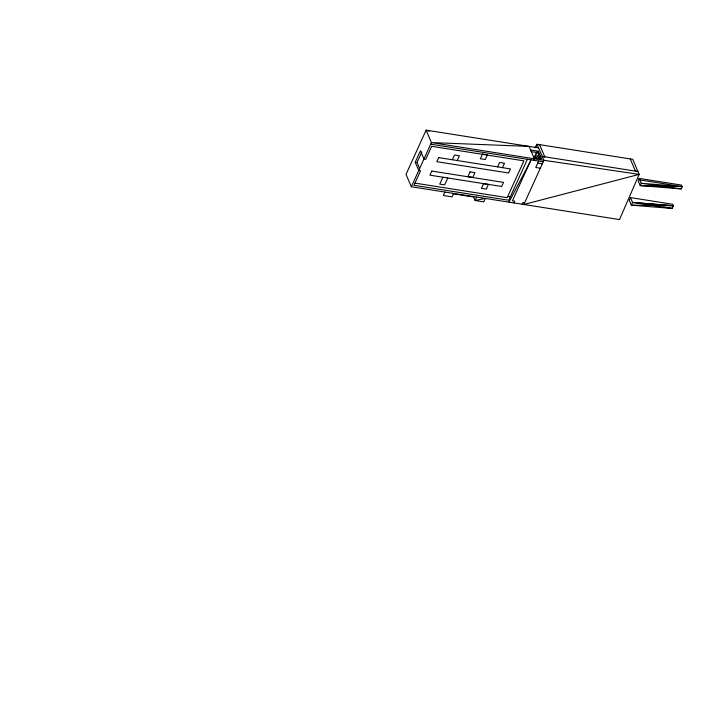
<?xml version="1.0" encoding="UTF-8"?>
<svg xmlns="http://www.w3.org/2000/svg" width="718" height="718" viewBox="0 0 718 718"><rect width="100%" height="100%" fill="white"/><g stroke="black" fill="none" stroke-linecap="round" stroke-linejoin="round"><path stroke-width="1.08" d="M527.398 159.252L508.766 200.232L413.945 185.289L420.551 170.758L418.729 170.471L415.228 162.259L420.452 150.753L423.961 158.965L425.774 159.252L431.653 146.319L523.916 160.859L507.195 197.647L414.932 183.108M419.671 168.703L417.041 162.546L421.843 152.001M534.982 147.971L537.073 144.246L632.746 159.324L639.164 174.375L619.508 219.573L411.324 186.761L431.41 142.577L426.115 130.164L538.626 147.899M442.88 177.202L439.739 184.122L444.613 184.885L447.754 177.974M452.403 159.71L454.539 155.007L459.412 155.77L457.276 160.473M444.927 192.056L443.356 195.502L452.098 196.885L453.668 193.438M476.653 197.055L475.083 200.51L483.726 201.866L485.296 198.419L475.083 200.51L473.593 197.01L452.798 193.734M497.601 166.89L499.62 162.456L504.494 163.228L502.483 167.662M536.22 146.122L537.073 144.246L543.921 160.302L523.835 204.495L639.164 174.375L543.921 160.302L431.41 142.577L529.112 146.4L534.407 158.804L533.752 160.258M531.033 159.827L512.41 200.807L514.68 201.166L513.873 202.925M533.878 158.337L536.606 152.342M536.445 158.687L535.332 155.869L537.297 151.525M540.403 158.929L537.719 152.647L538.383 151.202L530.647 149.981M538.922 159.082L537.809 156.264L538.994 153.661M539.828 157.583L540.483 156.129M538.671 161.056L535.754 167.491L540.331 168.209M522.165 204.235L522.964 202.467L524.643 202.736M630.485 197.603L629.246 200.322L631.31 205.168L672.156 208.453L673.385 205.743L672.766 204.271L630.485 197.603L632.549 202.449L631.31 205.168L673.484 205.752L632.549 202.449L672.156 208.453L668.898 207.942M639.182 178.405L638.122 180.73L640.205 185.603L681.131 188.915L682.1 186.572L681.463 185.073L639.182 178.405L641.264 183.278L640.205 185.603L682.1 186.572L681.041 188.897L641.264 183.278L682.1 186.572L639.819 179.913M508.936 202.144L530.099 161.9M430.674 144.192L543.266 161.756M632.549 202.449L673.385 205.743M542.278 156.452L544.738 156.802M531.087 151.606L537.719 152.647M542.261 156.416L637.952 171.53L635.439 171.099L630.251 158.938M535.332 155.869L537.809 156.264M533.887 157.583L541.623 158.795L538.383 151.202M537.746 163.103L542.323 163.83M415.228 162.259L417.041 162.546M663.486 207.089L665.649 207.43M507.761 196.418L510.318 196.822M429.283 131.206L426.115 130.164L406.029 174.357L411.324 186.761M539.55 144.641L544.783 156.892M431.787 171.072L429.929 175.165L501.667 186.474L503.524 182.381L431.787 171.072M438.698 157.61L436.84 161.694L508.577 173.002L510.435 168.909L438.698 157.61M470.057 171.889L467.921 176.592L472.794 177.364L474.93 172.661L470.057 171.889M482.55 154.056L480.414 158.75L485.296 159.522L487.432 154.819L482.55 154.056M483.564 183.655L481.428 188.358L486.301 189.13L488.437 184.427L483.564 183.655"/></g></svg>
